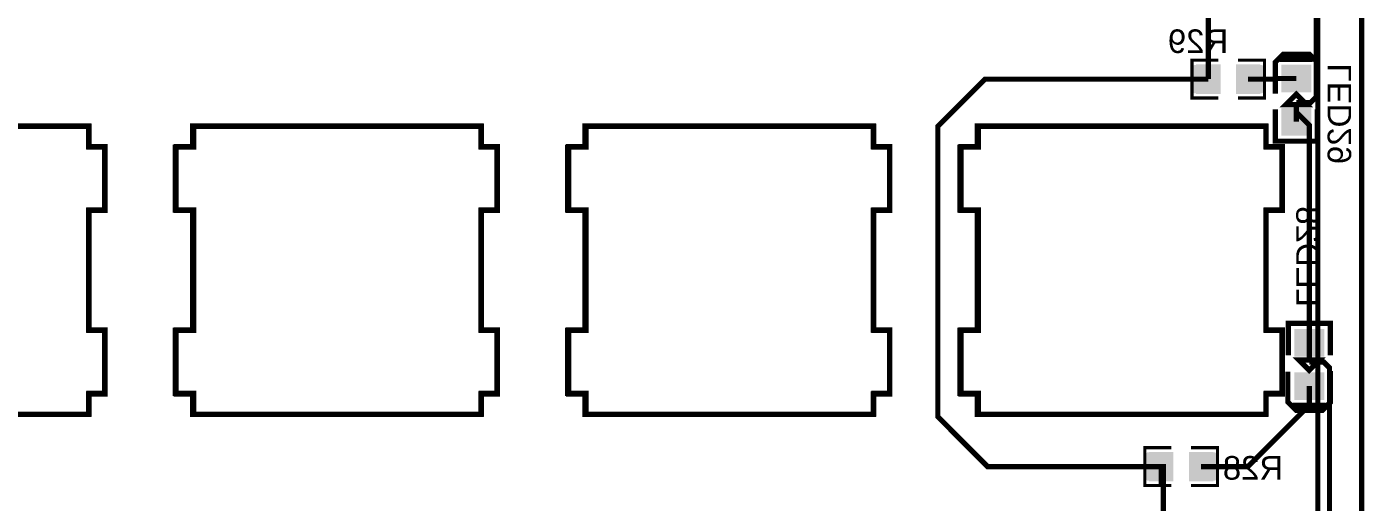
# Model space of a CAD drawing. Header units: millimetres. Extents: x 0 to 112, y -8 to 99.
# Drawn here: x 47 to 111.9, y 36.4 to 59.4 of the extents above; entities that cross this region are included whole.
import ezdxf

# ---------------------------------------------------------------- set-up
doc = ezdxf.new("R2010")
doc.units = ezdxf.units.MM
for name, color, linetype, true_color in [('BoardOutLine', 7, 'Continuous', 0xff00ff), ('BottomLayer', 7, 'Continuous', 0x0000ff), ('BottomPasteMaskLayer', 7, 'Continuous', 0x800000), ('BottomSilkLayer', 7, 'Continuous', 0x66cc33), ('BottomSolderMaskLayer', 7, 'Continuous', 0xaa00ff), ('Document', 7, 'Continuous', 0xffffff), ('TopSilkLayer', 7, 'Continuous', 0xffcc00)]:
    doc.layers.add(name, color=color, linetype=linetype, true_color=true_color)
doc.styles.get("Standard").update_dxf_attribs({"font": 'arial.ttf'})

msp = doc.modelspace()

# ---------------------------------------------------------------- hatches: boundary and pattern name
at = {"layer": 'BottomLayer'}
for points in [[(104.883, 56.208), (104.883, 57.585), (103.751, 57.585), (103.751, 56.208)], [(105.683, 56.208), (105.683, 57.585), (106.816, 57.585), (106.816, 56.208)], [(109.285, 56.28), (109.285, 57.581), (107.885, 57.581), (107.885, 56.28)], [(109.285, 54.18), (109.285, 55.48), (107.885, 55.48), (107.885, 54.18)], [(108.52, 44.754), (108.52, 43.453), (109.92, 43.453), (109.92, 44.754)], [(108.52, 42.653), (108.52, 41.353), (109.92, 41.353), (109.92, 42.653)], [(102.597, 37.412), (102.597, 38.789), (101.465, 38.789), (101.465, 37.412)], [(103.397, 37.412), (103.397, 38.789), (104.53, 38.789), (104.53, 37.412)]]:
    msp.add_hatch(color=256, dxfattribs=at).paths.add_polyline_path(points)
at = {"layer": 'BottomPasteMaskLayer'}
for points in [[(104.833, 56.256), (104.833, 56.676), (104.388, 56.676), (104.388, 57.126), (104.828, 57.126), (104.833, 57.536), (104.783, 57.586), (103.633, 57.586), (103.583, 57.536), (103.583, 56.256), (103.633, 56.206), (104.783, 56.206)], [(106.983, 56.256), (106.983, 57.536), (106.933, 57.586), (105.783, 57.586), (105.733, 57.536), (105.728, 57.126), (106.178, 57.126), (106.178, 56.676), (105.738, 56.676), (105.733, 56.256), (105.783, 56.206), (106.933, 56.206)], [(109.285, 56.28), (109.285, 57.581), (107.885, 57.581), (107.885, 56.28)], [(109.285, 54.18), (109.285, 55.48), (107.885, 55.48), (107.885, 54.18)], [(108.52, 44.754), (108.52, 43.453), (109.92, 43.453), (109.92, 44.754)], [(108.52, 42.653), (108.52, 41.353), (109.92, 41.353), (109.92, 42.653)], [(102.547, 37.46), (102.547, 37.88), (102.102, 37.88), (102.102, 38.33), (102.542, 38.33), (102.547, 38.74), (102.497, 38.79), (101.347, 38.79), (101.297, 38.74), (101.297, 37.46), (101.347, 37.41), (102.497, 37.41)], [(104.697, 37.46), (104.697, 38.74), (104.647, 38.79), (103.497, 38.79), (103.447, 38.74), (103.442, 38.33), (103.892, 38.33), (103.892, 37.88), (103.452, 37.88), (103.447, 37.46), (103.497, 37.41), (104.647, 37.41)]]:
    msp.add_hatch(color=256, dxfattribs=at).paths.add_polyline_path(points)
at = {"layer": 'BottomSolderMaskLayer'}
for points in [[(104.909, 56.182), (104.909, 57.61), (103.725, 57.61), (103.725, 56.182)], [(105.658, 56.182), (105.658, 57.61), (106.841, 57.61), (106.841, 56.182)], [(109.312, 56.257), (109.312, 57.604), (107.858, 57.604), (107.858, 56.257)], [(109.312, 54.156), (109.312, 55.504), (107.858, 55.504), (107.858, 54.156)], [(108.493, 44.777), (108.493, 43.43), (109.947, 43.43), (109.947, 44.777)], [(108.493, 42.677), (108.493, 41.329), (109.947, 41.329), (109.947, 42.677)], [(102.623, 37.386), (102.623, 38.814), (101.439, 38.814), (101.439, 37.386)], [(103.372, 37.386), (103.372, 38.814), (104.555, 38.814), (104.555, 37.386)]]:
    msp.add_hatch(color=256, dxfattribs=at).paths.add_polyline_path(points)

# ---------------------------------------------------------------- linework, layer by layer
at = {"layer": 'BoardOutLine', "const_width": 0.254}
msp.add_lwpolyline([(0.127, 94.996), (0.127, 99.06), (111.76, 99.06), (111.76, -0.254)], dxfattribs=at)
for points in [[(35.957, 54.626), (35.957, 53.625), (35.157, 53.625), (35.157, 50.526), (35.957, 50.526), (35.957, 44.726), (35.157, 44.726), (35.157, 41.625), (35.957, 41.625), (35.957, 40.626), (49.957, 40.626), (49.957, 41.625), (50.756, 41.625), (50.756, 44.726), (49.957, 44.726), (49.957, 50.526), (50.756, 50.526), (50.756, 53.625), (49.957, 53.625), (49.957, 54.626), (35.957, 54.626)], [(55.007, 54.626), (55.007, 53.625), (54.206, 53.625), (54.206, 50.526), (55.007, 50.526), (55.007, 44.726), (54.206, 44.726), (54.206, 41.625), (55.007, 41.625), (55.007, 40.626), (69.007, 40.626), (69.007, 41.625), (69.806, 41.625), (69.806, 44.726), (69.007, 44.726), (69.007, 50.526), (69.806, 50.526), (69.806, 53.625), (69.007, 53.625), (69.007, 54.626), (55.007, 54.626)], [(74.057, 54.626), (74.057, 53.625), (73.256, 53.625), (73.256, 50.526), (74.057, 50.526), (74.057, 44.726), (73.256, 44.726), (73.256, 41.625), (74.057, 41.625), (74.057, 40.626), (88.057, 40.626), (88.057, 41.625), (88.856, 41.625), (88.856, 44.726), (88.057, 44.726), (88.057, 50.526), (88.856, 50.526), (88.856, 53.625), (88.057, 53.625), (88.057, 54.626), (74.057, 54.626)], [(93.107, 54.626), (93.107, 53.625), (92.306, 53.625), (92.306, 50.526), (93.107, 50.526), (93.107, 44.726), (92.306, 44.726), (92.306, 41.625), (93.107, 41.625), (93.107, 40.626), (107.107, 40.626), (107.107, 41.625), (107.906, 41.625), (107.906, 44.726), (107.107, 44.726), (107.107, 50.526), (107.906, 50.526), (107.906, 53.625), (107.107, 53.625), (107.107, 54.626), (93.107, 54.626)]]:
    msp.add_lwpolyline(points, close=True, dxfattribs=at)
at = {"layer": 'BottomLayer', "const_width": 0.254}
for points in [[(104.317, 56.896), (104.317, 66.167)], [(109.549, 63.5), (109.566, 63.483), (109.566, 56.043), (109.282, 55.759), (108.585, 55.759)], [(102.134, 37.066), (102.134, 38.1), (93.599, 38.1), (91.186, 40.513), (91.186, 54.61), (93.472, 56.896), (103.472, 56.896)], [(104.317, 56.896), (103.471, 56.896)], [(106.249, 56.896), (107.572, 56.896), (107.606, 56.93)], [(108.585, 56.93), (107.606, 56.93)], [(108.585, 55.295), (108.585, 55.759)], [(108.585, 54.83), (108.585, 55.295)], [(108.585, 55.295), (109.22, 54.66), (109.22, 44.103)], [(109.22, 44.103), (109.22, 43.174)], [(109.22, 43.174), (109.917, 43.174), (110.201, 42.89), (110.201, 33.291), (109.93, 33.02)], [(109.22, 42.003), (109.22, 41.073)], [(103.963, 38.1), (106.247, 38.1), (109.22, 41.073)], [(102.031, 38.1), (102.031, 37.132)], [(102.031, 37.132), (102.066, 37.132), (102.133, 37.066)], [(102.133, 37.066), (102.133, 34.013), (102.158, 33.988)]]:
    msp.add_lwpolyline(points, dxfattribs=at)
at = {"layer": 'BottomSilkLayer'}
for points, const_width in [([(104.807, 55.979), (103.522, 55.979), (103.522, 57.813), (104.807, 57.813)], 0.152), ([(105.759, 55.979), (107.044, 55.979), (107.044, 57.813), (105.759, 57.813)], 0.152), ([(109.628, 56.224), (109.628, 57.697), (109.221, 58.104), (107.951, 58.104), (107.57, 57.723), (107.57, 56.199)], 0.254), ([(109.387, 57.863), (107.786, 57.863)], 0.254), ([(109.602, 55.437), (109.602, 53.887), (107.57, 53.887), (107.57, 55.437)], 0.254), ([(108.203, 43.496), (108.203, 45.046), (110.235, 45.046), (110.235, 43.496)], 0.254), ([(108.178, 42.709), (108.178, 41.236), (108.584, 40.829), (109.854, 40.829), (110.235, 41.21), (110.235, 42.734)], 0.254), ([(108.419, 41.071), (110.019, 41.071)], 0.254), ([(102.521, 37.183), (101.236, 37.183), (101.236, 39.017), (102.521, 39.017)], 0.152), ([(103.473, 37.183), (104.758, 37.183), (104.758, 39.017), (103.473, 39.017)], 0.152)]:
    msp.add_lwpolyline(points, dxfattribs=dict(at, const_width=const_width))
at = {"layer": 'BottomSilkLayer', "const_width": 0.254}
for points in [[(109.087, 55.663), (108.086, 55.663), (108.086, 55.663), (108.586, 56.163), (108.586, 56.163), (109.087, 55.663)], [(108.719, 43.27), (109.719, 43.27), (109.719, 43.27), (109.219, 42.77), (109.219, 42.77), (108.719, 43.27)]]:
    msp.add_lwpolyline(points, close=True, dxfattribs=at)
at = {"layer": 'Document', "const_width": 0.254}
for points in [[(50.737, 44.704), (50.737, 41.656), (49.975, 41.656), (49.975, 40.64), (36.005, 40.64), (36.005, 41.656), (35.116, 41.656), (35.116, 44.704), (36.005, 44.704), (36.005, 50.546), (35.116, 50.546), (35.116, 53.594), (36.005, 53.594), (36.005, 54.61)], [(36.005, 54.61), (49.975, 54.61), (49.975, 53.594), (50.737, 53.594), (50.737, 50.546), (49.975, 50.546), (49.975, 44.704), (50.483, 44.704), (50.737, 44.704)], [(69.787, 44.704), (69.787, 41.656), (69.025, 41.656), (69.025, 40.64), (55.055, 40.64), (55.055, 41.656), (54.166, 41.656), (54.166, 44.704), (55.055, 44.704), (55.055, 50.546), (54.166, 50.546), (54.166, 53.594), (55.055, 53.594), (55.055, 54.61)], [(55.055, 54.61), (69.025, 54.61), (69.025, 53.594), (69.787, 53.594), (69.787, 50.546), (69.025, 50.546), (69.025, 44.704), (69.533, 44.704), (69.787, 44.704)], [(88.837, 44.704), (88.837, 41.656), (88.075, 41.656), (88.075, 40.64), (74.105, 40.64), (74.105, 41.656), (73.216, 41.656), (73.216, 44.704), (74.105, 44.704), (74.105, 50.546), (73.216, 50.546), (73.216, 53.594), (74.105, 53.594), (74.105, 54.61)], [(74.105, 54.61), (88.075, 54.61), (88.075, 53.594), (88.837, 53.594), (88.837, 50.546), (88.075, 50.546), (88.075, 44.704), (88.583, 44.704), (88.837, 44.704)], [(107.887, 44.704), (107.887, 41.656), (107.125, 41.656), (107.125, 40.64), (93.155, 40.64), (93.155, 41.656), (92.266, 41.656), (92.266, 44.704), (93.155, 44.704), (93.155, 50.546), (92.266, 50.546), (92.266, 53.594), (93.155, 53.594), (93.155, 54.61)], [(93.155, 54.61), (107.125, 54.61), (107.125, 53.594), (107.887, 53.594), (107.887, 50.546), (107.125, 50.546), (107.125, 44.704), (107.633, 44.704), (107.887, 44.704)]]:
    msp.add_lwpolyline(points, dxfattribs=at)
at = {"layer": 'TopSilkLayer', "const_width": 0.254}
msp.add_lwpolyline([(0.095, 95.25), (109.633, 95.25), (109.633, 0), (0.095, 0), (0.095, 95.25)], close=True, dxfattribs=at)

# ---------------------------------------------------------------- texts
at = {"layer": 'BottomSilkLayer', "text_generation_flag": 2}
for s, p in [('R29', (105.283, 58.166)), ('R28', (107.95, 37.465))]:
    msp.add_text(s, height=1.143, dxfattribs=at).set_placement(p)
for s, rotation, p in [('LED29', 90, (111.252, 57.658)), ('LED28', 270, (108.585, 45.847))]:
    msp.add_text(s, height=1.143, rotation=rotation, dxfattribs=at).set_placement(p)

doc.saveas('drawing.dxf')
